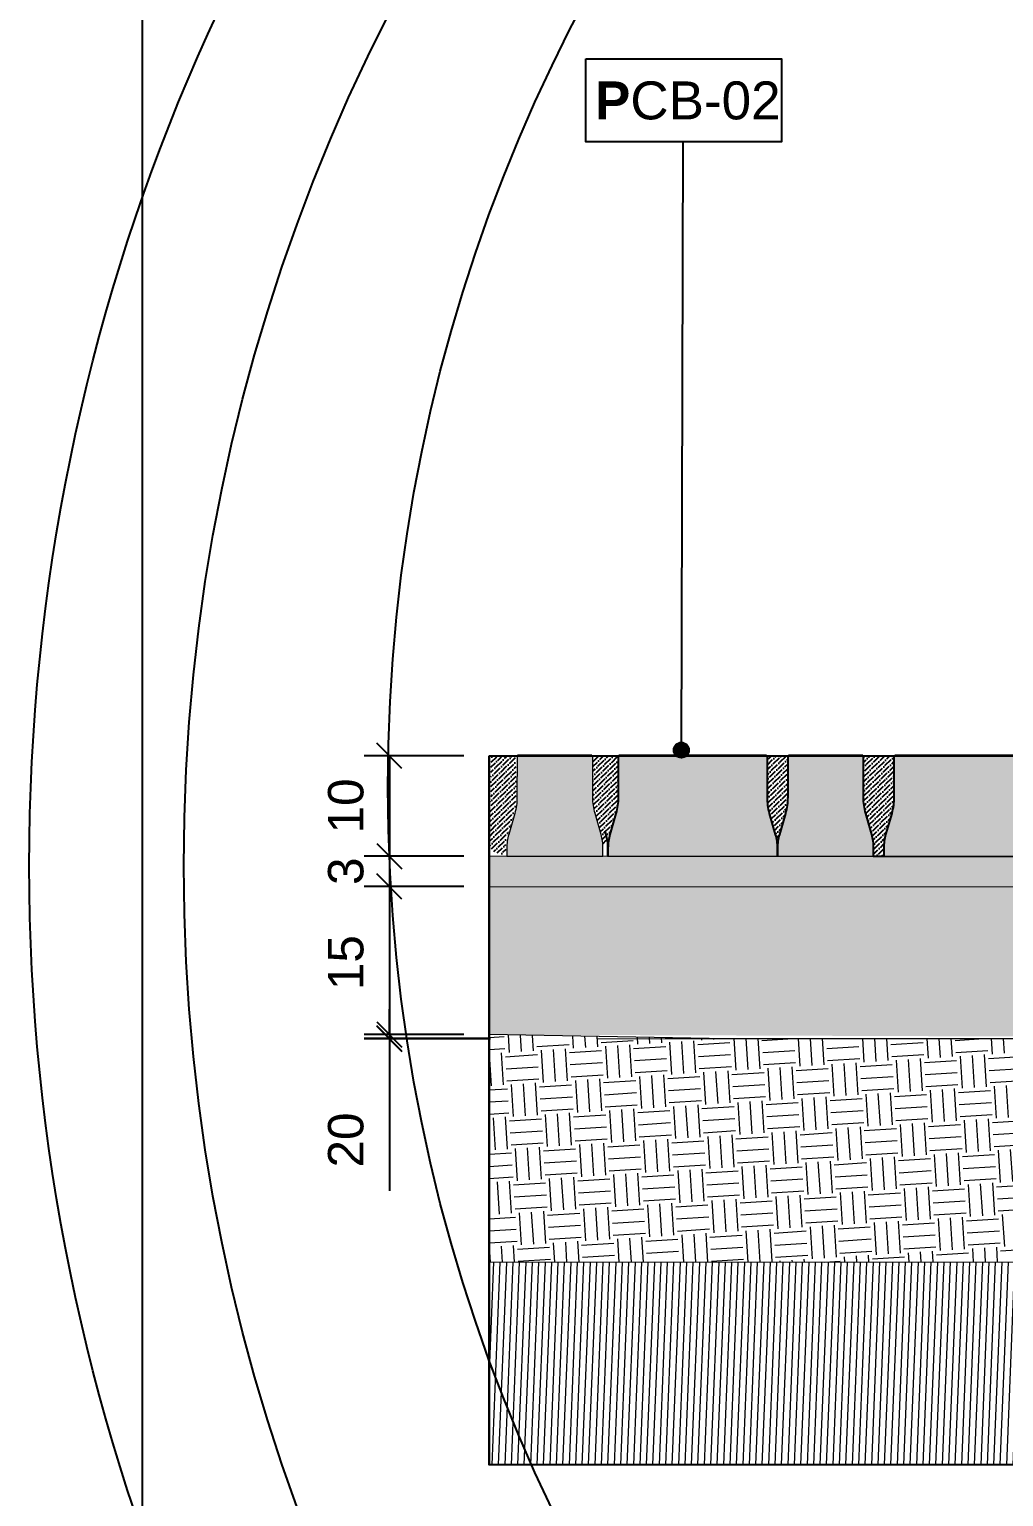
# Model space of a CAD drawing. Header units: metres. Extents: x -325 to 301, y -147 to 149.
# Drawn here: x 52.123 to 53.085, y 75.605 to 77.054 of the extents above; entities that cross this region are included whole.
import ezdxf

# ---------------------------------------------------------------- set-up
doc = ezdxf.new("R2010")
doc.units = ezdxf.units.M
doc.layers.get('Defpoints').update_dxf_attribs({"lineweight": 13})
for name, color, linetype, plot in [('-aux', 50, 'Continuous', False), ('-AUX-QAD', 5, 'Continuous', False), ('-AUX-TWQ', 1, 'Continuous', False), ('-AUX_MON', 3, 'Continuous', False)]:
    doc.layers.add(name, color=color, linetype=linetype, plot=plot)
doc.layers.add('0-TX-1_25', color=7, linetype='Continuous', true_color=0x3f4f7f)
doc.layers.add('EIT_3 TR sorra', color=7, linetype='Continuous', true_color=0xd8ceb0)
doc.layers.add('03-TR-Paviment_05_Open Joint Precast Pavements', color=7, linetype='Continuous', lineweight=5, true_color=0xb3b3b3)
doc.layers.add('3-TR tot_u', color=7, linetype='Continuous', lineweight=5, true_color=0x787878)
for name, color, linetype, lineweight in [('1-CM', 7, 'Continuous', 0), ('3-TR Seleccionat', 44, 'Continuous', 0), ('3-TR Tot-u', 37, 'Continuous', 0)]:
    doc.layers.add(name, color=color, linetype=linetype, lineweight=lineweight)
for name, color, linetype in [('1-SECCIÓ', 1, 'Continuous'), ('A-KEYPLAN_HATCH', 7, 'Continuous'), ('A_TEXT_2', 7, 'Continuous')]:
    doc.layers.add(name, color=color, linetype=linetype)
doc.styles.get("Standard").update_dxf_attribs({"font": 'arial.ttf'})
doc.dimstyles.new('ISO-25', dxfattribs={"dimtxt": 0.1, "dimasz": 0.1, "dimexe": 0.1, "dimexo": 0.1, "dimgap": 0.1, "dimtad": 1, "dimdec": 0, "dimlfac": 100, "dimzin": 9, "dimtxsty": 'Standard', "dimblk": 'OBLIQUE', "dimcen": 0.1, "dimadec": 0, "dimazin": 0, "dimtfac": 1, "dimtdec": 0, "dimtmove": 0, "dimatfit": 3, "dimldrblk": 'OBLIQUE', "dimfxl": 1, "dimarcsym": 0})
pattern_1 = [(44.41469319198954, (23.40518786353613, 6.029398319750467), (0.001877787426372729, 0.006618133599094154), [0.00853281250000004, -0.00170656250000001, 0, -0.00170656250000001])]

# ---------------------------------------------------------------- blocks, each defined once
blk = doc.blocks.new('hatch keyplan 2')
at = {"layer": 'A-KEYPLAN_HATCH'}
blk.add_lwpolyline([(0, 0.005476596624248486), (0.012874798693294, 0.005476596623793739), (0.012874798693294, -2.273736754432321e-13), (0, 0)], close=True, dxfattribs=at)
blk = doc.blocks.new('hatch keyplan')
at = {"layer": 'A-KEYPLAN_HATCH'}
blk.add_blockref('hatch keyplan 2', (1.430579833341536, 0.8521467901477053), dxfattribs=at)
blk = doc.blocks.new('PCB03')
at = {"layer": 'A-KEYPLAN_HATCH'}
blk.add_blockref('hatch keyplan', (-1.42957983326266, -0.8521467901535917), dxfattribs=at)
at = {"layer": 'A_TEXT_2', "insert": (0.0002022692309803231, 0.0039881901570753), "char_height": 0.0025, "attachment_point": 1}
blk.add_mtext_dynamic_manual_height_columns('\\pi0.00139;{\\fArial|b1|i0|c0|p34;P}CB-02', width=0.01456192034901793, gutter_width=0.015, heights=[0], dxfattribs=at)
blk = doc.blocks.new('POINT')
at = {"layer": '0-TX-1_25'}
h = blk.add_hatch(dxfattribs=at)
h.set_pattern_fill('ANGLE', color=256)
h.set_pattern_definition([(0, (-83.74681484067048, -12.72584030761209), (0, 6.985), [5.08, -1.905]), (90, (-83.74681484067048, -12.72584030761209), (-6.985, 4.277078946022131e-16), [5.08, -1.905])])
edge = h.paths.add_edge_path()
edge.add_arc((0, 0), 0.0075, 0, 360)
h = blk.add_hatch(color=256, dxfattribs=at)
h.dxf.hatch_style = 1
edge = h.paths.add_edge_path()
edge.add_arc((0, 0), 0.0075, 0, 360)
blk.add_circle((0, 0), 0.0075, dxfattribs=at)
blk = doc.blocks.new('*U460')
at = {"layer": '-aux'}
blk.add_lwpolyline([(0, 0.7000000000000028), (3, 0.7000000000000028), (3, 0), (0, 0), (0, 0.7000000000000028)], dxfattribs=at)
blk = doc.blocks.new('_Oblique')
at = {"color": 0, "lineweight": -2}
blk.add_line((-0.499999999995058, -0.4999999998130015), (0.500000000028669, 0.500000000163238), dxfattribs=at)
blk = doc.blocks.new('*D456')
at = {"layer": '0-TX-1_25', "color": 0, "lineweight": -2, "transparency": 16777216}
for p, q in [((52.55187119709044, 76.33629193681872), (52.45324565920049, 76.33629193681872)), ((52.47824565920049, 76.33629193681872), (52.47824565920049, 76.23738979770697)), ((52.55187119709044, 76.23738979770697), (52.45324565920049, 76.23738979770697))]:
    blk.add_line(p, q, dxfattribs=at)
at = {"layer": 'Defpoints', "color": 0, "transparency": 16777216}
for p in [(52.57687119709044, 76.33629193681872), (52.47824565920049, 76.23738979770697), (52.57687119709044, 76.23738979770697)]:
    blk.add_point(p, dxfattribs=at)
at = {"layer": '0-TX-1_25', "color": 0, "lineweight": -2, "transparency": 16777216, "xscale": 0.025, "yscale": 0.025, "zscale": 0.025}
for p, rotation in [((52.47824565920049, 76.33629193681872), 90), ((52.47824565920049, 76.23738979770697), 270)]:
    blk.add_blockref('_Oblique', p, dxfattribs=dict(at, rotation=rotation))
at = {"layer": '0-TX-1_25', "color": 0, "transparency": 16777216, "insert": (52.43537560463024, 76.28684086726281), "char_height": 0.035, "attachment_point": 5, "rotation": 90}
blk.add_mtext('10', dxfattribs=at)
blk = doc.blocks.new('*D457')
at = {"layer": '0-TX-1_25', "color": 0, "lineweight": -2, "transparency": 16777216}
for p, q in [((52.47824565919997, 76.23738979770697), (52.47824565919997, 76.26238979770697)), ((52.55187119709044, 76.23738979770697), (52.45324565919997, 76.23738979770697)), ((52.47824565919997, 76.23738979770697), (52.47824565919997, 76.20733749641329)), ((52.55186094153131, 76.20733749641329), (52.45324565919997, 76.20733749641329)), ((52.47824565919997, 76.20733749641329), (52.47824565919997, 76.18233749641328))]:
    blk.add_line(p, q, dxfattribs=at)
at = {"layer": 'Defpoints', "color": 0, "transparency": 16777216}
for p in [(52.57687119709044, 76.23738979770697), (52.47824565919997, 76.20733749641329), (52.57686094153131, 76.20733749641329)]:
    blk.add_point(p, dxfattribs=at)
at = {"layer": '0-TX-1_25', "color": 0, "lineweight": -2, "transparency": 16777216, "xscale": 0.025, "yscale": 0.025, "zscale": 0.025}
for p, rotation in [((52.47824565919997, 76.23738979770697), 270), ((52.47824565919997, 76.20733749641329), 90)]:
    blk.add_blockref('_Oblique', p, dxfattribs=dict(at, rotation=rotation))
at = {"layer": '0-TX-1_25', "color": 0, "transparency": 16777216, "insert": (52.43536366738552, 76.22236364706009), "char_height": 0.035, "attachment_point": 5, "rotation": 90}
blk.add_mtext('3', dxfattribs=at)
blk = doc.blocks.new('*D458')
at = {"layer": '0-TX-1_25', "color": 0, "lineweight": -2, "transparency": 16777216}
for p, q in [((52.55187119709044, 76.20733749291351), (52.45324565920063, 76.20733749291351)), ((52.47824565920063, 76.20733749291351), (52.47824565920063, 76.0569340654736)), ((52.57824565920063, 76.0569340654736), (52.45324565920063, 76.0569340654736))]:
    blk.add_line(p, q, dxfattribs=at)
at = {"layer": 'Defpoints', "color": 0, "transparency": 16777216}
for p in [(52.57687119709044, 76.20733749291351), (52.47824565920063, 76.0569340654736), (53.74628390616516, 76.0569340654736)]:
    blk.add_point(p, dxfattribs=at)
at = {"layer": '0-TX-1_25', "color": 0, "lineweight": -2, "transparency": 16777216, "xscale": 0.025, "yscale": 0.025, "zscale": 0.025}
for p, rotation in [((52.47824565920063, 76.20733749291351), 90), ((52.47824565920063, 76.0569340654736), 270)]:
    blk.add_blockref('_Oblique', p, dxfattribs=dict(at, rotation=rotation))
at = {"layer": '0-TX-1_25', "color": 0, "transparency": 16777216, "insert": (52.43537560463038, 76.13213577919353), "char_height": 0.035, "attachment_point": 5, "rotation": 90}
blk.add_mtext('15', dxfattribs=at)
blk = doc.blocks.new('*D459')
at = {"layer": '0-TX-1_25', "color": 0, "lineweight": -2, "transparency": 16777216}
for p, q in [((52.47824565920063, 76.06099931645647), (52.47824565920063, 76.08599931645648)), ((52.55187119709044, 76.06099931645647), (52.45324565920063, 76.06099931645647)), ((52.57824565920063, 76.05724846396555), (52.45324565920063, 76.05724846396555)), ((52.47824565920063, 76.06099931645647), (52.47824565920063, 76.05724846396555)), ((52.47824565920063, 76.05724846396555), (52.47824565920063, 75.90663454854945))]:
    blk.add_line(p, q, dxfattribs=at)
at = {"layer": 'Defpoints', "color": 0, "transparency": 16777216}
for p in [(52.47824565920063, 76.05724846396555), (52.57687119709044, 76.06099931645647), (52.79428479942947, 76.05724846396555)]:
    blk.add_point(p, dxfattribs=at)
at = {"layer": '0-TX-1_25', "color": 0, "lineweight": -2, "transparency": 16777216, "xscale": 0.025, "yscale": 0.025, "zscale": 0.025}
for p, rotation in [((52.47824565920063, 76.06099931645647), 270), ((52.47824565920063, 76.05724846396555), 90)]:
    blk.add_blockref('_Oblique', p, dxfattribs=dict(at, rotation=rotation))
at = {"layer": '0-TX-1_25', "color": 0, "transparency": 16777216, "insert": (52.43537560463038, 75.95694150625748), "char_height": 0.035, "attachment_point": 5, "rotation": 90}
blk.add_mtext('20', dxfattribs=at)

msp = doc.modelspace()

# ---------------------------------------------------------------- hatches: boundary and pattern name
at = {"layer": '03-TR-Paviment_05_Open Joint Precast Pavements'}
h = msp.add_hatch(color=256, dxfattribs=at)
h.dxf.hatch_style = 1
edge = h.paths.add_edge_path()
edge.add_line((52.68927883840347, 76.23713757523716), (52.68928139164674, 76.24533335421833))
edge.add_arc((52.64086383330783, 76.24534843887336), 0.04841756068875655, 359.9821493055315, 375.9811684319209)
edge.add_line((52.68741016366041, 76.2586788294812), (52.6814699860541, 76.27942041694493))
edge.add_arc((52.73640606053335, 76.2951535387416), 0.05714458330112045, 179.982144198055, 195.981163324337, ccw=False)
edge.add_line((52.6792614800072, 76.29517134742409), (52.67927429256183, 76.33629662170242))
edge.add_line((52.67927429256183, 76.33629662170242), (52.67847708802563, 76.33629687164594))
edge.add_line((52.67847708802563, 76.33629687164594), (52.67847735167369, 76.33714094642764))
edge.add_line((52.67847735167369, 76.33714094642764), (52.60517956032862, 76.33716378474325))
edge.add_line((52.60517956032862, 76.33716378474325), (52.6051792975363, 76.33631970806302))
edge.add_line((52.6051792975363, 76.33631970806302), (52.60438209214435, 76.33631995990508))
edge.add_line((52.60438209214435, 76.33631995990508), (52.60436927821257, 76.29519468614818))
edge.add_arc((52.5472246821566, 76.29521249123033), 0.05714459882981884, 343.98312868648384, 359.9821478127666, ccw=False)
edge.add_line((52.6021509556663, 76.27944513083747), (52.59619785424909, 76.25870724642806))
edge.add_arc((52.64273586540439, 76.24534785634832), 0.04841755658429529, 163.9831303516328, 179.9821494780204)
edge.add_line((52.59431831116989, 76.24536294085631), (52.59431575707087, 76.23716716377369))
edge.add_line((52.59431575707087, 76.23716716377369), (52.68927883840347, 76.23713757523716))
h = msp.add_hatch(color=256, dxfattribs=at)
h.dxf.hatch_style = 1
edge = h.paths.add_edge_path()
edge.add_line((52.86176999133675, 76.2370838306306), (52.86177254499854, 76.24527960842985))
edge.add_arc((52.81335498179597, 76.24529469907034), 0.04841756555427229, 359.9821422243306, 375.9811613507175)
edge.add_line((52.85990131847353, 76.25862508526508), (52.85396114127639, 76.27936667131426))
edge.add_arc((52.90889722374737, 76.2950997972709), 0.05714459212931318, 179.982146001704, 195.9811651279875, ccw=False)
edge.add_line((52.85175263439246, 76.29511760415724), (52.85176544686291, 76.3362428763418))
edge.add_line((52.85176544686291, 76.3362428763418), (52.85096824089342, 76.33624312541087))
edge.add_line((52.85096824089342, 76.33624312541087), (52.85096850550948, 76.33708720108572))
edge.add_line((52.85096850550948, 76.33708720108572), (52.7051426404534, 76.33713263920804))
edge.add_line((52.7051426404534, 76.33713263920804), (52.70514237944738, 76.3362885605918))
edge.add_line((52.70514237944738, 76.3362885605918), (52.704345172697, 76.33628881342058))
edge.add_line((52.704345172697, 76.33628881342058), (52.70433236057024, 76.29516353819297))
edge.add_arc((52.64718777516944, 76.29518134601948), 0.05714458817551064, 343.9831259315361, 359.9821450578195, ccw=False)
edge.add_line((52.70211403768028, 76.27941398592534), (52.69616093618824, 76.25867609965478))
edge.add_arc((52.74269893769168, 76.24531670792851), 0.04841754776142289, 163.9831253273422, 179.9821444537296)
edge.add_line((52.69428139228137, 76.24533179667951), (52.69427883768901, 76.23713601891767))
edge.add_line((52.69427883768901, 76.23713601891767), (52.86176999133675, 76.2370838306306))
h = msp.add_hatch(color=256, dxfattribs=at)
h.dxf.hatch_style = 1
edge = h.paths.add_edge_path()
edge.add_line((52.95673307281658, 76.2370542341655), (52.95673562605985, 76.24525001314667))
edge.add_arc((52.90831806772093, 76.2452650978017), 0.04841756068875655, 359.9821493055315, 375.9811684319209)
edge.add_line((52.95486439807352, 76.25859548840954), (52.94892422046721, 76.27933707587327))
edge.add_arc((53.00386029494646, 76.29507019766994), 0.05714458330112045, 179.982144198055, 195.981163324337, ccw=False)
edge.add_line((52.94671571442031, 76.29508800635243), (52.94672852697494, 76.33621328063076))
edge.add_line((52.94672852697494, 76.33621328063076), (52.94593132243874, 76.33621353057428))
edge.add_line((52.94593132243874, 76.33621353057428), (52.9459315860868, 76.33705760535598))
edge.add_line((52.9459315860868, 76.33705760535598), (52.87263379474173, 76.3370804436716))
edge.add_line((52.87263379474173, 76.3370804436716), (52.8726335319494, 76.33623636699136))
edge.add_line((52.8726335319494, 76.33623636699136), (52.87183632655746, 76.33623661883342))
edge.add_line((52.87183632655746, 76.33623661883342), (52.87182351262568, 76.29511134507652))
edge.add_arc((52.81467891656971, 76.29512915015867), 0.05714459882981884, 343.98312868648384, 359.9821478127666, ccw=False)
edge.add_line((52.86960519007941, 76.27936178976582), (52.8636520886622, 76.2586239053564))
edge.add_arc((52.9101900998175, 76.24526451527666), 0.04841755658429529, 163.9831303516328, 179.9821494780204)
edge.add_line((52.86177254558299, 76.24527959978465), (52.86176999148398, 76.23708382270203))
edge.add_line((52.86176999148398, 76.23708382270203), (52.95673307281658, 76.2370542341655))
h = msp.add_hatch(color=256, dxfattribs=at)
h.dxf.hatch_style = 1
edge = h.paths.add_edge_path()
edge.add_line((53.1879697999617, 76.23698217388265), (53.18797235554075, 76.24517795300294))
edge.add_arc((53.13955480161629, 76.24519303855601), 0.04841755627457665, 359.9821482411915, 375.9811673675822)
edge.add_line((53.18610112797293, 76.25852342708387), (53.1801609480402, 76.27926501464115))
edge.add_arc((53.23509702901252, 76.2949981387669), 0.05714459018449601, 179.982144650628, 195.9811637769098, ccw=False)
edge.add_line((53.17795244160286, 76.29501594700015), (53.17796525597185, 76.33614122004045))
edge.add_line((53.17796525597185, 76.33614122004045), (53.17716805093293, 76.3361414690721))
edge.add_line((53.17716805093293, 76.3361414690721), (53.17716831464649, 76.3369855454823))
edge.add_line((53.17716831464649, 76.3369855454823), (52.97759687371239, 76.33704773088269))
edge.add_line((52.97759687371239, 76.33704773088269), (52.97759661269702, 76.33620365203383))
edge.add_line((52.97759661269702, 76.33620365203383), (52.9767994058718, 76.33620390300146))
edge.add_line((52.9767994058718, 76.33620390300146), (52.97678659285189, 76.29507862874183))
edge.add_arc((52.91964200611842, 76.29509643307266), 0.05714458950707976, 343.9831294368872, 359.9821485631699, ccw=False)
edge.add_line((52.9745682708738, 76.2793290759715), (52.96861516805138, 76.25859119138556))
edge.add_arc((53.0151531759145, 76.24523180190423), 0.04841755325480497, 163.9831299573297, 179.98214908372)
edge.add_line((52.96673562500959, 76.24524688674438), (52.96673307131974, 76.2370511082472))
edge.add_line((52.96673307131974, 76.2370511082472), (53.1879697999617, 76.23698217388265))
at = {"layer": '3-TR Seleccionat'}
h = msp.add_hatch(dxfattribs=at)
h.set_pattern_fill('ANSI31', color=256, scale=0.002, angle=222.6974262372799, style=0)
h.set_pattern_definition([(267.6974262372799, (-4.672257144630929, 0.909709689238289), (0.006344872955140943, -0.0002551218985525115), [])])
h.paths.add_polyline_path([(55.57687119709041, 75.6362919368187), (55.57687119709041, 75.83629191699622), (54.19286502537856, 75.83668158679167), (52.57687119709041, 75.8364214161328), (52.57687119709041, 75.6362919368187)])
at = {"layer": '3-TR Tot-u'}
h = msp.add_hatch(dxfattribs=at)
h.set_pattern_fill('EARTH', color=256, scale=0.004999999999999999, angle=-86.391219267863, style=0)
h.set_pattern_definition([(273.608780732137, (-137.4322109235669, 49.45642715962029), (0.03368549787401787, -0.02968858758815477), [0.03174999999999999, -0.03174999999999999]), (273.608780732137, (-137.4203282825426, 49.45717658029889), (0.03368549787401787, -0.02968858758815477), [0.03174999999999999, -0.03174999999999999]), (273.608780732137, (-137.4084456415185, 49.45792600097749), (0.03368549787401787, -0.02968858758815477), [0.03174999999999999, -0.03174999999999999]), (3.608780732137, (-137.4042349542843, 49.45421492752898), (0.02968858758815477, 0.03368549787401787), [0.03174999999999999, -0.03174999999999999]), (3.608780732137, (-137.4034855336056, 49.44233228650481), (0.02968858758815477, 0.03368549787401787), [0.03174999999999999, -0.03174999999999999]), (3.608780732137, (-137.4027361129271, 49.43044964548066), (0.02968858758815477, 0.03368549787401787), [0.03174999999999999, -0.03174999999999999])])
h.paths.add_polyline_path([(53.69574271914605, 75.83660155143777), (53.74628390616522, 76.05693406547357), (52.7942896639759, 76.05724838004163), (52.57687119709041, 76.06099931645645), (52.57687119709041, 75.8364214161328)])
at = {"layer": '3-TR tot_u'}
h = msp.add_hatch(dxfattribs=at)
h.set_pattern_fill('AR-CONC', color=256, scale=0.0002, angle=87.96384054767357)
h.set_pattern_definition([(137.9638405476736, (0, 0), (0.004480416120781207, 0.03630066382291988), [0.00381, -0.04191]), (82.96384054767357, (0, 0), (-0.03843768370918586, -0.005686575923155582), [0.003048, -0.033528116834]), (188.4152852476736, (0.0003733669384577386, 0.003025045600581774), (-0.03395726603521646, 0.03061408774834732), [0.00323800176, -0.03561804892000001]), (134.1480405476736, (-0.01015358500518613, 0.0003609869006757229), (0.01032945537973728, 0.05388282195206574), [0.005715, -0.062865]), (184.5993981576735, (-0.009292802661618329, 0.004851218245205973), (-0.04776697649700559, 0.04920906782557627), [0.004857004628, -0.053427121632]), (79.14799171767362, (-0.01015358500518613, 0.0003609869006757229), (-0.0477669764944736, 0.04920906782818277), [0.004571993413999999, -0.050291946384]), (108.9638405476736, (-0.007434695303551734, 0.005347532678099855), (0.0215175037808441, 0.02957703174842797), [0.00381, -0.04191]), (53.96384054767359, (-0.007434695303551734, 0.005347532678099855), (-0.03637516630485473, 0.01366144864868146), [0.003048, -0.033528]), (159.4152855476736, (-0.005641569978313572, 0.007812285322287756), (-0.01485766271642759, 0.04323848033629496), [0.00323800176, -0.03561798752]), (125.4638405476736, (0, 0), (-0.01687838247048286, 0.001218182225817185), [0, -0.03312159999999999, 0, -0.034036, 0, -0.033655]), (95.46384054767358, (0, 0), (-0.01954864093327544, 0.01406738186078235), [0, -0.0194056, 0, -0.0323596, 0, -0.012827]), (55.46384054767358, (-0.0004025003942534309, -0.01132124728078253), (0.002108537752217022, 0.02706028803921118), [0, -0.0127, 0, -0.039624, 0, -0.052578]), (45.46384054767357, (-0.0005829938445912924, -0.01639803978337559), (-0.004029475275637384, 0.02978781230599903), [0, -0.01651, 0, -0.0263144, 0, -0.037338])])
h.paths.add_polyline_path([(52.57687119709041, 76.06099931645645), (53.74628461599913, 76.05693841362259), (53.78068895736291, 76.2069266816379), (52.57687119709041, 76.20733749291348)])
at = {"layer": 'EIT_3 TR sorra'}
h = msp.add_hatch(dxfattribs=at)
h.set_pattern_fill('ANSI36', color=256, scale=0.001075000000000009, angle=-0.5853068080104545, style=0, double=1)
h.set_pattern_definition([(44.41469319198954, (23.30442730649557, 6.028557617361127), (0.001877787426372729, 0.006618133599094154), [0.00853281250000004, -0.00170656250000001, 0, -0.00170656250000001])])
edge = h.paths.add_edge_path()
edge.add_line((52.59351828260742, 76.23629181860458), (52.59431703412038, 76.241265052315))
edge.add_arc((52.58837970335914, 76.25281845115802), 0.01298972368429314, 207.6288654263297, 297.1987849466555, ccw=False)
edge.add_line((52.57687119709042, 76.24679456496574), (52.57687119709041, 76.27557827971972))
edge.add_line((52.57687119709041, 76.27557827971972), (52.57850248850018, 76.2938894710083))
edge.add_line((52.57850248850018, 76.2938894710083), (52.57851373406169, 76.33545123442936))
edge.add_line((52.57851373406169, 76.33545123442936), (52.60358461737726, 76.33544810746676))
edge.add_line((52.60358461737726, 76.33544810746676), (52.60357180146685, 76.29431933790549))
edge.add_arc((52.54642722177967, 76.29433714684991), 0.05714458246222884, 343.98312472598076, 359.98214393516537, ccw=False)
edge.add_line((52.60135347846727, 76.2785697871765), (52.59540037856853, 76.25783190151259))
edge.add_arc((52.6196639132454, 76.2479264058046), 0.02620759356057259, 157.792448613329, 194.7247883692771)
edge.add_line((52.59431703270243, 76.24126505406664), (52.59351828260742, 76.23629181860458))
h = msp.add_hatch(dxfattribs=at)
h.set_pattern_fill('ANSI36', color=256, scale=0.001075000000000009, angle=-0.5853068080104545, style=0, double=1)
h.set_pattern_definition(pattern_1)
edge = h.paths.add_edge_path()
edge.add_line((52.69427883964799, 76.23713252099392), (52.68928139055715, 76.24532985667287))
edge.add_arc((52.6641187314399, 76.24860825409438), 0.02537532863835011, 352.5768505705518, 383.3823293483438)
edge.add_line((52.68741016366041, 76.2586788294812), (52.68232956616242, 76.27641898210906))
edge.add_line((52.68232956616242, 76.27641898210906), (52.67926304554075, 76.29473017339764))
edge.add_line((52.67926304554075, 76.29473017339764), (52.67927429110225, 76.3362919368187))
edge.add_line((52.67927429110225, 76.3362919368187), (52.70434517441782, 76.3362888098561))
edge.add_line((52.70434517441782, 76.3362888098561), (52.70433235850741, 76.29516004029483))
edge.add_arc((52.64718777882024, 76.29517784923925), 0.05714458246222884, 343.98312472598076, 359.98214393516537, ccw=False)
edge.add_line((52.70211403550783, 76.27941048956583), (52.6961609356091, 76.25867260390193))
edge.add_arc((52.67967107073996, 76.2587298847215), 0.01648996435698593, 305.6475813037554, 359.80097253469114, ccw=False)
edge.add_line((52.6892813891392, 76.24532985842451), (52.69427883964799, 76.23713252099392))
h = msp.add_hatch(dxfattribs=at)
h.set_pattern_fill('ANSI36', color=256, scale=0.001075000000000009, angle=-0.5853068080104545, style=0, double=1)
h.set_pattern_definition(pattern_1)
edge = h.paths.add_edge_path()
edge.add_line((52.86176999196535, 76.23708033439146), (52.86177254608307, 76.24527611193936))
edge.add_arc((52.81335499298078, 76.24529119734275), 0.04841755545236106, 359.9821484180183, 375.9811675441314)
edge.add_line((52.8599013185059, 76.25862158578767), (52.8539611424077, 76.27936317598699))
edge.add_arc((52.90889722854275, 76.29509630735323), 0.05714459714115843, 179.9821502046111, 195.9811693308287, ccw=False)
edge.add_line((52.85175263417469, 76.29511411004933), (52.85176544971074, 76.3362428776254))
edge.add_line((52.85176544971074, 76.3362428776254), (52.87183632711628, 76.33623662114115))
edge.add_line((52.87183632711628, 76.33623662114115), (52.87182351252952, 76.29510785399295))
edge.add_arc((52.81467892063569, 76.29512565949031), 0.05714459466780223, 343.98312826884415, 359.9821473951551, ccw=False)
edge.add_line((52.86960519003001, 76.27935829984547), (52.86365208908745, 76.25862041564999))
edge.add_arc((52.910190087, 76.24526102287597), 0.04841754459903838, 163.9831229631202, 179.9821420893331)
edge.add_line((52.8617725447527, 76.245276113624), (52.86176999101608, 76.23708033396359))
h = msp.add_hatch(dxfattribs=at)
h.set_pattern_fill('ANSI36', color=256, scale=0.001075000000000009, angle=-0.5853068080104545, style=0, double=1)
h.set_pattern_definition(pattern_1)
edge = h.paths.add_edge_path()
edge.add_line((52.96673307131019, 76.23704763090825), (52.95673307288879, 76.23705074726949))
edge.add_line((52.95673307288879, 76.23705074726949), (52.95673562659735, 76.24524652623197))
edge.add_arc((52.90831807925645, 76.24526161058813), 0.04841754969064903, 359.9821496551481, 375.9811687812606)
edge.add_line((52.9548643989547, 76.25859199845175), (52.94892422197269, 76.2793335898517))
edge.add_arc((53.00386029645217, 76.29506671164837), 0.05714458330134588, 179.9821441980551, 195.9811633242723, ccw=False)
edge.add_line((52.9467157159258, 76.29508452033086), (52.94672853213049, 76.33621328135553))
edge.add_line((52.94672853213049, 76.33621328135553), (52.97679940802293, 76.33620391013855))
edge.add_line((52.97679940802293, 76.33620391013855), (52.9767865913623, 76.29507514936523))
edge.add_arc((52.91964200229786, 76.29509295178212), 0.05714459183745434, 343.9831313565828, 359.9821504828938, ccw=False)
edge.add_line((52.97456826982143, 76.27932559587828), (52.96861516799506, 76.25858771288343))
edge.add_arc((53.01515317196818, 76.24522832070825), 0.04841755025909662, 163.9831256231318, 179.982144749346)
edge.add_line((52.96673562406012, 76.24524340921022), (52.96673307131019, 76.23704763090825))
edge.add_line((52.96673307131019, 76.23704763090825), (52.95673307288879, 76.23705074726949))
h = msp.add_hatch(dxfattribs=at)
h.set_pattern_fill('ANSI36', color=256, scale=0.001075000000000009, angle=-0.6007409608674649, style=0, double=1)
h.set_pattern_definition([(62.67530164935354, (72.18342378643727, 324.4671558481888), (-0.0002904994337585428, 0.006873237085470597), [0.008532812500000072, -0.001706562500000015, 0, -0.001706562500000015])])
h.paths.add_polyline_path([(52.57747528207311, 76.23734633219978), (52.57626711210771, 76.2072991861801), (53.78068895736291, 76.2069266816379), (53.78659693902704, 76.2369263627063)])

# ---------------------------------------------------------------- linework, layer by layer
at = {"layer": '-aux'}
msp.add_lwpolyline([(52.23447743480324, 3.456691224966903), (52.23447743480324, 133.4566912249669)], dxfattribs=at)
for points in [[(52.6943097356636, 76.3362919368187), (52.70434517441782, 76.3362888098561), (52.70433235879759, 76.29516004018625, -0.0699225111484148), (52.70211403550783, 76.27941048956583), (52.69616093589563, 76.25867260368571, 0.06992251114798485), (52.6942813905929, 76.24532830076659), (52.69427883868, 76.23713252010077), (52.69427883964799, 76.23713252099392)], [(52.86176999101608, 76.23708033396359), (52.86176999196535, 76.23708033439146), (52.86177254608307, 76.24527611193936, 0.06992251114754273), (52.8599013185059, 76.25862158578767), (52.8539611424077, 76.27936317598699, -0.06992251114800961), (52.85175263417469, 76.29511411004933), (52.85176544971074, 76.3362428776254), (52.87183632711628, 76.33623662114115), (52.87182351252952, 76.29510785399295, -0.0699225111484148), (52.86960519003001, 76.27935829984547), (52.86365208908745, 76.25862041564999, 0.06992251114798485), (52.8617725447527, 76.245276113624), (52.86176999101608, 76.23708033396359), (52.86176999196535, 76.23708033439146)], [(52.96673307131019, 76.23704763090825), (52.95673307288879, 76.23705074726949), (52.95673562659735, 76.24524652623197, 0.06992251114754273), (52.9548643989547, 76.25859199845175), (52.94892422197269, 76.2793335898517, -0.06992251114800961), (52.9467157159258, 76.29508452033086), (52.94672853213049, 76.33621328135553), (52.97679940802293, 76.33620391013855), (52.9767865913623, 76.29507514936523, -0.0699225111484148), (52.97456826982143, 76.27932559587828), (52.96861516799506, 76.25858771288343, 0.06992251114798485), (52.96673562406012, 76.24524340921022), (52.96673307131019, 76.23704763090825), (52.95673307288879, 76.23705074726949)], [(52.69427883868, 76.23713252010077), (52.69427883964799, 76.23713252099392), (52.69428139238856, 76.24532829906325, 0.06992251114754273), (52.69241016432739, 76.25867377246496), (52.69133914685746, 76.26241349406696)]]:
    msp.add_lwpolyline(points, format="xyb", dxfattribs=at)
at = {"layer": '-AUX-TWQ'}
for radius in [1.995641828128565, 1.842999188380055]:
    msp.add_circle((54.11819723954873, 76.22780100117352), radius, dxfattribs=at)
at = {"layer": '-AUX_MON'}
msp.add_circle((54.12111349295417, 76.3052882102433), 1.644287805263133, dxfattribs=at)
at = {"layer": '0-TX-1_25'}
msp.add_lwpolyline([(52.76674296349707, 76.34199025714707), (52.76866481201405, 76.94248475028128)], dxfattribs=at)
at = {"layer": '1-CM'}
for points in [[(52.68927883840347, 76.23713757523716), (52.68928139164674, 76.24533335421833, 0.06992251114875708), (52.68741016366041, 76.2586788294812), (52.6814699860541, 76.27942041694493, -0.0699225111482901), (52.6792614800072, 76.29517134742409), (52.67927429256183, 76.33629662170242), (52.67847708802563, 76.33629687164594), (52.67847735167369, 76.33714094642764), (52.60517956032862, 76.33716378474325), (52.6051792975363, 76.33631970806302), (52.60438209214435, 76.33631995990508), (52.60436927821257, 76.29519468614818, -0.0699225111482901), (52.6021509556663, 76.27944513083747), (52.59619785424909, 76.25870724642806, 0.06992251114875708), (52.59431831116989, 76.24536294085631), (52.59431575707087, 76.23716716377369)], [(52.86176999133675, 76.2370838306306), (52.86177254499854, 76.24527960842985, 0.06992251114875708), (52.85990131847353, 76.25862508526508), (52.85396114127639, 76.27936667131426, -0.0699225111482901), (52.85175263439246, 76.29511760415724), (52.85176544686291, 76.3362428763418), (52.85096824089342, 76.33624312541087), (52.85096850550948, 76.33708720108572), (52.7051426404534, 76.33713263920804), (52.70514237944738, 76.3362885605918), (52.704345172697, 76.33628881342058), (52.70433236057024, 76.29516353819297, -0.0699225111482901), (52.70211403768028, 76.27941398592534), (52.69616093618824, 76.25867609965478, 0.06992251114875708), (52.69428139228137, 76.24533179667951), (52.69427883768901, 76.23713601891767)], [(52.95673307281658, 76.2370542341655), (52.95673562605985, 76.24525001314667, 0.06992251114875708), (52.95486439807352, 76.25859548840954), (52.94892422046721, 76.27933707587327, -0.0699225111482901), (52.94671571442031, 76.29508800635243), (52.94672852697494, 76.33621328063076), (52.94593132243874, 76.33621353057428), (52.9459315860868, 76.33705760535598), (52.87263379474173, 76.3370804436716), (52.8726335319494, 76.33623636699136), (52.87183632655746, 76.33623661883342), (52.87182351262568, 76.29511134507652, -0.0699225111482901), (52.86960519007941, 76.27936178976582), (52.8636520886622, 76.2586239053564, 0.06992251114875708), (52.86177254558299, 76.24527959978465), (52.86176999148398, 76.23708382270203)], [(53.1879697999617, 76.23698217388265), (53.18797235554075, 76.24517795300294, 0.06992251114875708), (53.18610112797293, 76.25852342708387), (53.1801609480402, 76.27926501464115, -0.0699225111482901), (53.17795244160286, 76.29501594700015), (53.17796525597185, 76.33614122004045), (53.17716805093293, 76.3361414690721), (53.17716831464649, 76.3369855454823), (52.97759687371239, 76.33704773088269), (52.97759661269702, 76.33620365203383), (52.9767994058718, 76.33620390300146), (52.97678659285189, 76.29507862874183, -0.0699225111482901), (52.9745682708738, 76.2793290759715), (52.96861516805138, 76.25859119138556, 0.06992251114875708), (52.96673562500959, 76.24524688674438), (52.96673307131974, 76.2370511082472)]]:
    msp.add_lwpolyline(points, format="xyb", close=True, dxfattribs=at)
for points in [[(52.57687119709041, 76.20733749291348), (53.78068895736291, 76.2069266816379), (53.78659693902704, 76.2369263627063), (52.57687119709041, 76.23738979770694)], [(53.74628390616513, 76.05693406547357), (52.7942896639759, 76.05724838004163), (52.57687119709041, 76.06099931645645), (52.57687119709041, 75.8364214161328), (53.69574271914598, 75.83660155143777)], [(52.68309108943194, 76.05728458593106), (53.74628490354802, 76.05693841352895)], [(52.68309108943194, 76.05728458593106), (53.73682267631109, 76.05700437008132), (53.74629942061457, 76.05700170016618), (53.74629942061457, 76.05700170016618)]]:
    msp.add_lwpolyline(points, dxfattribs=at)
at = {"layer": '1-SECCIÓ'}
msp.add_line((52.57687119709041, 76.3362919368187), (52.57687119709041, 75.6362919368187), dxfattribs=at)

# ---------------------------------------------------------------- block references
at = {"layer": '-AUX-QAD'}
msp.add_blockref('*U460', (52.57687119709041, 75.6362919368187), dxfattribs=at)
at = {"layer": '0-TX-1_25', "xscale": 14.99999999999999, "yscale": 14.99999999999999, "zscale": 14.99999999999999, "rotation": 359.9999993049704}
msp.add_blockref('PCB03', (52.65753084448791, 76.94248475175192), dxfattribs=at)
at = {"layer": '0-TX-1_25', "rotation": 357.69742623728}
msp.add_blockref('POINT', (52.76674296349707, 76.34199025714707), dxfattribs=at)

# ---------------------------------------------------------------- dimensions: what is measured, and where the dimension line sits
at = {"layer": '0-TX-1_25'}
for base, p1, p2, picture, middle in [((52.47824565920049, 76.23738979770697), (52.57687119709041, 76.3362919368187), (52.57687119709041, 76.23738979770694), '*D456', (52.43537560463024, 76.28684086726281)), ((52.47824565920063, 76.0569340654736), (52.57687119709041, 76.20733749291348), (53.74628390616513, 76.05693406547357), '*D458', (52.43537560463038, 76.13213577919353))]:
    dim = msp.add_linear_dim(base=base, p1=p1, p2=p2, angle=90, dimstyle='ISO-25', override={"dimtxt": 0.035, "dimasz": 0.025, "dimexe": 0.025, "dimexo": 0.025, "dimgap": 0.025, "dimblk1": 'Oblique', "dimblk2": 'Oblique', "dimsah": 1, "dimfxl": 0.1, "dimfxlon": 1, "dimarcsym": 1}, dxfattribs=at)
    dim.commit()
    dim.dimension.update_dxf_attribs({"geometry": picture, "text_midpoint": middle})
dim = msp.add_linear_dim(base=(52.47824565919997, 76.20733749641329), p1=(52.57687119709041, 76.23738979770694), p2=(52.57686094153128, 76.20733749641326), angle=90, dimstyle='ISO-25', override={"dimtxt": 0.035, "dimasz": 0.025, "dimexe": 0.025, "dimexo": 0.025, "dimgap": 0.025, "dimblk1": 'Oblique', "dimblk2": 'Oblique', "dimsah": 1, "dimfxl": 0.1, "dimfxlon": 1, "dimarcsym": 1}, dxfattribs=at)
dim.commit()
dim.dimension.update_dxf_attribs({"geometry": '*D457', "text_midpoint": (52.47824565919998, 76.22236364706009), "dimtype": 160})
dim = msp.add_linear_dim(base=(52.47824565920063, 76.05724846396555), p1=(52.57687119709041, 76.06099931645645), p2=(52.79428479942944, 76.05724846396552), angle=90, text='20', dimstyle='ISO-25', override={"dimtxt": 0.035, "dimasz": 0.025, "dimexe": 0.025, "dimexo": 0.025, "dimgap": 0.025, "dimblk1": 'Oblique', "dimblk2": 'Oblique', "dimsah": 1, "dimfxl": 0.1, "dimfxlon": 1, "dimarcsym": 1}, dxfattribs=at)
dim.commit()
dim.dimension.update_dxf_attribs({"geometry": '*D459', "text_midpoint": (52.43537560463038, 75.95694150625748)})

doc.saveas('drawing.dxf')
